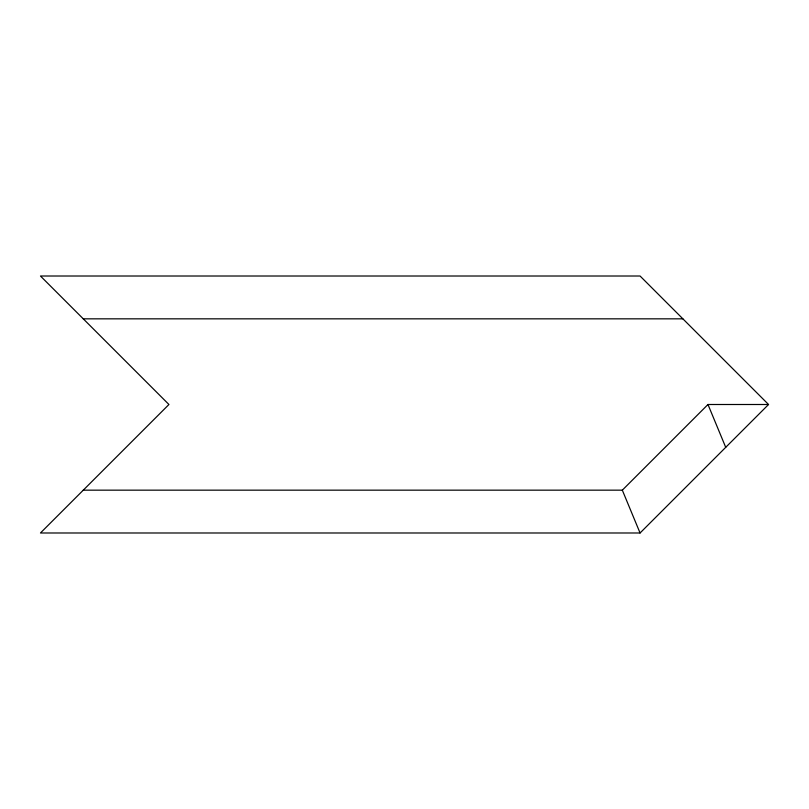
<?xml version="1.0" encoding="UTF-8"?>
<svg xmlns="http://www.w3.org/2000/svg" width="809" height="809" viewBox="0 0 809 809"><rect width="100%" height="100%" fill="white"/><g stroke="black" fill="none" stroke-linecap="round" stroke-linejoin="round"><path stroke-width="1.21" d="M83.276 490.163L622.323 490.163L707.976 404.5L768.55 404.5L640.061 276.011L40.45 276.011L168.939 404.5L40.45 532.989L640.061 532.989L768.55 404.5M83.276 318.837L682.887 318.837M707.976 404.5L725.724 447.326M622.323 490.163L640.061 532.989"/></g></svg>
